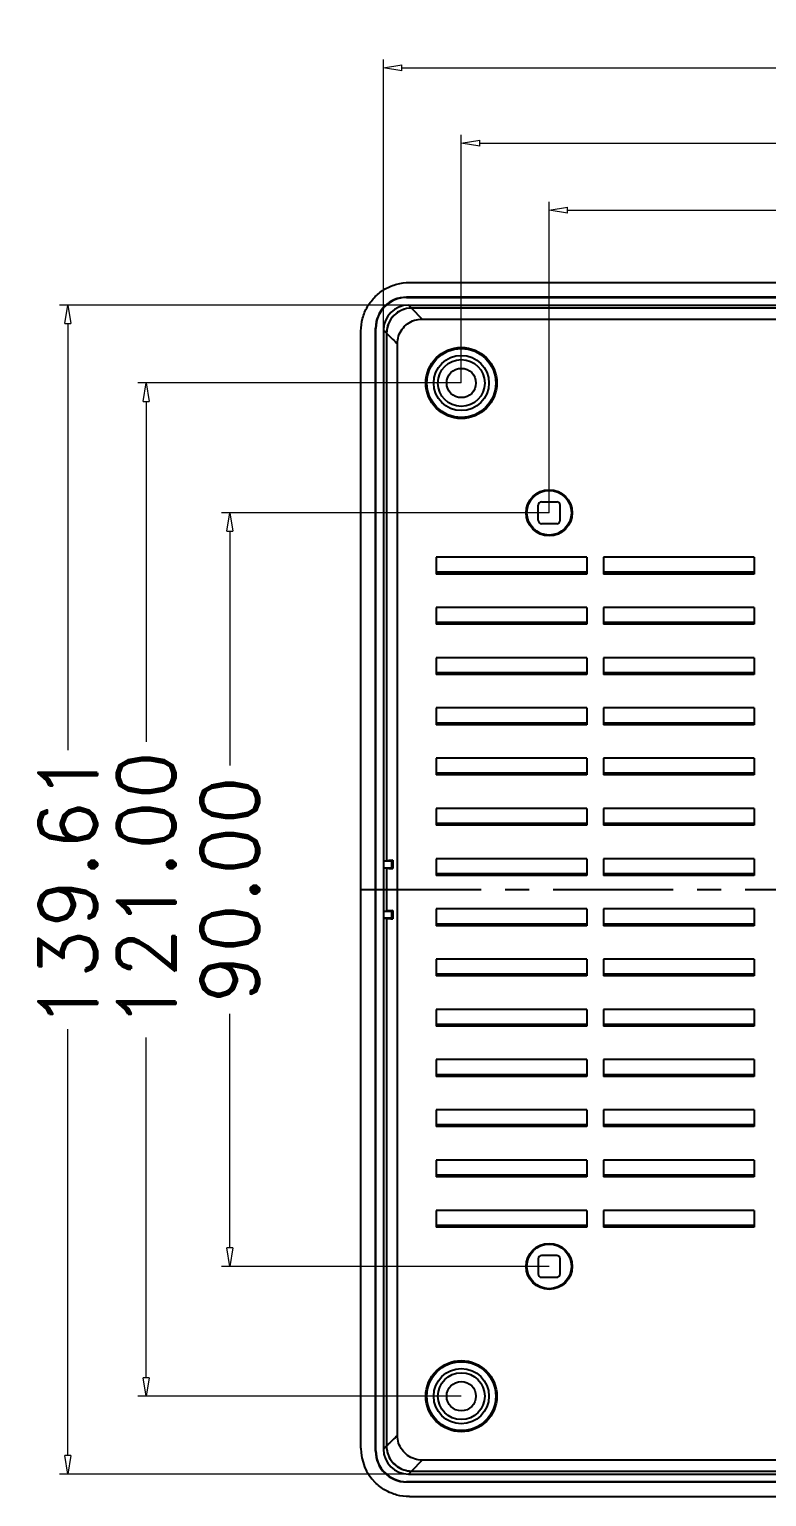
# Model space of a CAD drawing. Extents: x 3002 to 3805, y -1490 to -963.
# Drawn here: x 3548.5 to 3636.7, y -1331.7 to -1156.5 of the extents above; entities that cross this region are included whole.
import ezdxf

# ---------------------------------------------------------------- set-up
doc = ezdxf.new("R2010")
doc.units = 0
doc.header["$LTSCALE"] = 30.734
doc.header["$PDMODE"] = 3
doc.header["$PDSIZE"] = 0.3125
doc.linetypes.add('CENTER', pattern=[0.6, 0.375, -0.075, 0.075, -0.075])
doc.layers.get('0').update_dxf_attribs({"linetype": 'CONTINUOUS'})
doc.layers.get('Defpoints').update_dxf_attribs({"linetype": 'CONTINUOUS'})
doc.layers.add('dim', color=3, linetype='CONTINUOUS', lineweight=9)
doc.styles.add('LongTou', font='romand.shx', dxfattribs={"bigfont": 'whgdtxt.shx'})
doc.dimstyles.new('YanXiu', dxfattribs={"dimtxt": 7, "dimasz": 2.2, "dimexe": 1, "dimexo": 0, "dimgap": 0.66, "dimtad": 0, "dimzin": 1, "dimdsep": 46, "dimtxsty": 'LongTou', "dimblk": 'CLOSEDBLANK', "dimcen": 0, "dimclrd": 3, "dimclre": 3, "dimclrt": 7, "dimazin": 0, "dimtfac": 1, "dimtofl": 0, "dimtmove": 0, "dimatfit": 3, "dimldrblk": 'CLOSEDBLANK', "dimfxl": 1, "dimlwd": 5, "dimlwe": 5, "dimarcsym": 0})

# ---------------------------------------------------------------- blocks, each defined once
blk = doc.blocks.new('_ClosedBlank')
at = {"color": 0, "linetype": 'ByBlock', "lineweight": -2}
for p, q in [((-1, 0.167), (0, 0)), ((-1, 0.167), (-1, -0.167)), ((0, 0), (-1, -0.167))]:
    blk.add_line(p, q, dxfattribs=at)
blk = doc.blocks.new('*D21')
at = {"layer": 'Defpoints', "color": 0}
for p in [(3593.87, -1189.41), (3553.14, -1329.01), (3594.38, -1329.01)]:
    blk.add_point(p, dxfattribs=at)
at = {"layer": 'dim', "color": 3, "lineweight": 5}
for p, q in [((3593.87, -1189.41), (3552.14, -1189.41)), ((3553.14, -1191.61), (3553.14, -1242.55)), ((3553.14, -1326.81), (3553.14, -1275.87)), ((3594.38, -1329.01), (3552.14, -1329.01))]:
    blk.add_line(p, q, dxfattribs=at)
at = {"layer": 'dim', "color": 3, "lineweight": 5, "xscale": 2.2, "yscale": 2.2, "zscale": 2.2}
for p, rotation in [((3553.14, -1189.41), 90), ((3553.14, -1329.01), 270)]:
    blk.add_blockref('_ClosedBlank', p, dxfattribs=dict(at, rotation=rotation))
at = {"layer": 'dim', "color": 7, "insert": (3553.14, -1259.21), "char_height": 7, "attachment_point": 5, "rotation": 90, "style": 'LongTou'}
blk.add_mtext('139.61', dxfattribs=at)
blk = doc.blocks.new('*D19')
at = {"layer": 'Defpoints', "color": 0}
for p in [(3785.49, -1161.07), (3590.88, -1192.39), (3785.49, -1192.39)]:
    blk.add_point(p, dxfattribs=at)
at = {"layer": 'dim', "color": 3, "lineweight": 5}
for p, q in [((3590.88, -1192.39), (3590.88, -1160.07)), ((3593.08, -1161.07), (3671.52, -1161.07)), ((3783.29, -1161.07), (3704.84, -1161.07)), ((3785.49, -1192.39), (3785.49, -1160.07))]:
    blk.add_line(p, q, dxfattribs=at)
at = {"layer": 'dim', "color": 3, "lineweight": 5, "xscale": 2.2, "yscale": 2.2, "zscale": 2.2, "rotation": 180}
blk.add_blockref('_ClosedBlank', (3590.88, -1161.07), dxfattribs=at)
at = {"layer": 'dim', "color": 3, "lineweight": 5, "xscale": 2.2, "yscale": 2.2, "zscale": 2.2}
blk.add_blockref('_ClosedBlank', (3785.49, -1161.07), dxfattribs=at)
at = {"layer": 'dim', "color": 7, "insert": (3688.18, -1161.07), "char_height": 7, "attachment_point": 5, "style": 'LongTou'}
blk.add_mtext('194.61', dxfattribs=at)
blk = doc.blocks.new('*D15')
at = {"layer": 'Defpoints', "color": 0}
for p in [(3600.18, -1170.07), (3600.18, -1198.71), (3776.18, -1198.71)]:
    blk.add_point(p, dxfattribs=at)
at = {"layer": 'dim', "color": 3, "lineweight": 5}
for p, q in [((3600.18, -1198.71), (3600.18, -1169.07)), ((3602.38, -1170.07), (3670.52, -1170.07)), ((3773.98, -1170.07), (3705.84, -1170.07)), ((3776.18, -1198.71), (3776.18, -1169.07))]:
    blk.add_line(p, q, dxfattribs=at)
at = {"layer": 'dim', "color": 3, "lineweight": 5, "xscale": 2.2, "yscale": 2.2, "zscale": 2.2, "rotation": 180}
blk.add_blockref('_ClosedBlank', (3600.18, -1170.07), dxfattribs=at)
at = {"layer": 'dim', "color": 3, "lineweight": 5, "xscale": 2.2, "yscale": 2.2, "zscale": 2.2}
blk.add_blockref('_ClosedBlank', (3776.18, -1170.07), dxfattribs=at)
at = {"layer": 'dim', "color": 7, "insert": (3688.18, -1170.07), "char_height": 7, "attachment_point": 5, "style": 'LongTou'}
blk.add_mtext('176.00', dxfattribs=at)
blk = doc.blocks.new('*D14')
at = {"layer": 'Defpoints', "color": 0}
for p in [(3600.18, -1198.71), (3562.51, -1319.71), (3600.18, -1319.71)]:
    blk.add_point(p, dxfattribs=at)
at = {"layer": 'dim', "color": 3, "lineweight": 5}
for p, q in [((3600.18, -1198.71), (3561.51, -1198.71)), ((3562.51, -1200.91), (3562.51, -1241.55)), ((3562.51, -1317.51), (3562.51, -1276.87)), ((3600.18, -1319.71), (3561.51, -1319.71))]:
    blk.add_line(p, q, dxfattribs=at)
at = {"layer": 'dim', "color": 3, "lineweight": 5, "xscale": 2.2, "yscale": 2.2, "zscale": 2.2}
for p, rotation in [((3562.51, -1198.71), 90), ((3562.51, -1319.71), 270)]:
    blk.add_blockref('_ClosedBlank', p, dxfattribs=dict(at, rotation=rotation))
at = {"layer": 'dim', "color": 7, "insert": (3562.51, -1259.21), "char_height": 7, "attachment_point": 5, "rotation": 90, "style": 'LongTou'}
blk.add_mtext('121.00', dxfattribs=at)
blk = doc.blocks.new('*D13')
at = {"layer": 'Defpoints', "color": 0}
for p in [(3765.68, -1178.07), (3610.68, -1214.21), (3765.68, -1214.21)]:
    blk.add_point(p, dxfattribs=at)
at = {"layer": 'dim', "color": 3, "lineweight": 5}
for p, q in [((3610.68, -1214.21), (3610.68, -1177.07)), ((3765.68, -1214.21), (3765.68, -1177.07)), ((3612.88, -1178.07), (3670.52, -1178.07)), ((3763.48, -1178.07), (3705.84, -1178.07))]:
    blk.add_line(p, q, dxfattribs=at)
at = {"layer": 'dim', "color": 3, "lineweight": 5, "xscale": 2.2, "yscale": 2.2, "zscale": 2.2, "rotation": 180}
blk.add_blockref('_ClosedBlank', (3610.68, -1178.07), dxfattribs=at)
at = {"layer": 'dim', "color": 3, "lineweight": 5, "xscale": 2.2, "yscale": 2.2, "zscale": 2.2}
blk.add_blockref('_ClosedBlank', (3765.68, -1178.07), dxfattribs=at)
at = {"layer": 'dim', "color": 7, "insert": (3688.18, -1178.07), "char_height": 7, "attachment_point": 5, "style": 'LongTou'}
blk.add_mtext('155.00', dxfattribs=at)
blk = doc.blocks.new('*D12')
at = {"layer": 'Defpoints', "color": 0}
for p in [(3610.68, -1214.21), (3572.51, -1304.21), (3610.68, -1304.21)]:
    blk.add_point(p, dxfattribs=at)
at = {"layer": 'dim', "color": 3, "lineweight": 5}
for p, q in [((3610.68, -1214.21), (3571.51, -1214.21)), ((3572.51, -1216.41), (3572.51, -1244.38)), ((3572.51, -1302.01), (3572.51, -1274.04)), ((3610.68, -1304.21), (3571.51, -1304.21))]:
    blk.add_line(p, q, dxfattribs=at)
at = {"layer": 'dim', "color": 3, "lineweight": 5, "xscale": 2.2, "yscale": 2.2, "zscale": 2.2}
for p, rotation in [((3572.51, -1214.21), 90), ((3572.51, -1304.21), 270)]:
    blk.add_blockref('_ClosedBlank', p, dxfattribs=dict(at, rotation=rotation))
at = {"layer": 'dim', "color": 7, "insert": (3572.51, -1259.21), "char_height": 7, "attachment_point": 5, "rotation": 90, "style": 'LongTou'}
blk.add_mtext('90.00', dxfattribs=at)

msp = doc.modelspace()

# ---------------------------------------------------------------- linework, layer by layer
at = {"color": 7, "linetype": 'Continuous'}
for p, q in [((3593.976, -1186.711), (3782.392, -1186.711)), ((3593.649, -1188.496), (3593.649, -1188.461)), ((3782.719, -1188.461), (3593.649, -1188.461)), ((3593.649, -1188.496), (3782.719, -1188.496)), ((3593.867, -1189.407), (3594.234, -1189.769)), ((3593.867, -1189.407), (3782.501, -1189.407)), ((3684.757, -1189.769), (3594.234, -1189.769)), ((3594.236, -1189.769), (3595.511, -1191.075)), ((3595.511, -1191.075), (3780.857, -1191.075)), ((3588.184, -1325.919), (3588.184, -1192.503)), ((3589.934, -1326.263), (3589.934, -1192.158)), ((3589.934, -1192.158), (3589.969, -1192.193)), ((3589.969, -1326.228), (3589.969, -1192.193)), ((3590.88, -1192.394), (3590.88, -1326.028)), ((3591.242, -1192.76), (3590.88, -1192.394)), ((3591.242, -1192.76), (3591.242, -1255.783)), ((3592.548, -1324.384), (3592.548, -1194.037)), ((3609.384, -1215.111), (3609.384, -1213.311)), ((3609.784, -1212.911), (3611.584, -1212.911)), ((3611.984, -1215.111), (3611.984, -1213.311)), ((3611.584, -1215.511), (3609.784, -1215.511)), ((3597.184, -1219.521), (3597.184, -1221.521)), ((3615.184, -1219.521), (3597.184, -1219.521)), ((3615.184, -1219.521), (3615.184, -1221.521)), ((3617.184, -1219.521), (3617.184, -1221.521)), ((3635.184, -1219.521), (3617.184, -1219.521)), ((3635.184, -1219.521), (3635.184, -1221.521)), ((3615.184, -1221.321), (3597.184, -1221.321)), ((3635.184, -1221.321), (3617.184, -1221.321)), ((3615.184, -1221.41), (3597.184, -1221.41)), ((3615.184, -1221.521), (3597.184, -1221.521)), ((3635.184, -1221.41), (3617.184, -1221.41)), ((3635.184, -1221.521), (3617.184, -1221.521)), ((3597.184, -1225.521), (3597.184, -1227.521)), ((3615.184, -1225.521), (3597.184, -1225.521)), ((3615.184, -1225.521), (3615.184, -1227.521)), ((3617.184, -1225.521), (3617.184, -1227.521)), ((3635.184, -1225.521), (3617.184, -1225.521)), ((3635.184, -1225.521), (3635.184, -1227.521)), ((3615.184, -1227.321), (3597.184, -1227.321)), ((3615.184, -1227.41), (3597.184, -1227.41)), ((3615.184, -1227.521), (3597.184, -1227.521)), ((3635.184, -1227.321), (3617.184, -1227.321)), ((3635.184, -1227.41), (3617.184, -1227.41)), ((3635.184, -1227.521), (3617.184, -1227.521)), ((3597.184, -1231.521), (3597.184, -1233.521)), ((3615.184, -1231.521), (3597.184, -1231.521)), ((3615.184, -1231.521), (3615.184, -1233.521)), ((3617.184, -1231.521), (3617.184, -1233.521)), ((3635.184, -1231.521), (3617.184, -1231.521)), ((3635.184, -1231.521), (3635.184, -1233.521)), ((3615.184, -1233.321), (3597.184, -1233.321)), ((3615.184, -1233.41), (3597.184, -1233.41)), ((3615.184, -1233.521), (3597.184, -1233.521)), ((3635.184, -1233.321), (3617.184, -1233.321)), ((3635.184, -1233.41), (3617.184, -1233.41)), ((3635.184, -1233.521), (3617.184, -1233.521)), ((3597.184, -1237.521), (3597.184, -1239.521)), ((3615.184, -1237.521), (3597.184, -1237.521)), ((3615.184, -1237.521), (3615.184, -1239.521)), ((3617.184, -1237.521), (3617.184, -1239.521)), ((3635.184, -1237.521), (3617.184, -1237.521)), ((3635.184, -1237.521), (3635.184, -1239.521)), ((3615.184, -1239.321), (3597.184, -1239.321)), ((3615.184, -1239.41), (3597.184, -1239.41)), ((3615.184, -1239.521), (3597.184, -1239.521)), ((3635.184, -1239.321), (3617.184, -1239.321)), ((3635.184, -1239.41), (3617.184, -1239.41)), ((3635.184, -1239.521), (3617.184, -1239.521)), ((3597.184, -1243.521), (3597.184, -1245.521)), ((3615.184, -1243.521), (3597.184, -1243.521)), ((3615.184, -1243.521), (3615.184, -1245.521)), ((3617.184, -1243.521), (3617.184, -1245.521)), ((3635.184, -1243.521), (3617.184, -1243.521)), ((3635.184, -1243.521), (3635.184, -1245.521)), ((3615.184, -1245.321), (3597.184, -1245.321)), ((3615.184, -1245.41), (3597.184, -1245.41)), ((3615.184, -1245.521), (3597.184, -1245.521)), ((3635.184, -1245.321), (3617.184, -1245.321)), ((3635.184, -1245.41), (3617.184, -1245.41)), ((3635.184, -1245.521), (3617.184, -1245.521)), ((3597.184, -1249.521), (3597.184, -1251.521)), ((3615.184, -1249.521), (3597.184, -1249.521)), ((3615.184, -1249.521), (3615.184, -1251.521)), ((3617.184, -1249.521), (3617.184, -1251.521)), ((3635.184, -1249.521), (3617.184, -1249.521)), ((3635.184, -1249.521), (3635.184, -1251.521)), ((3615.184, -1251.321), (3597.184, -1251.321)), ((3615.184, -1251.41), (3597.184, -1251.41)), ((3615.184, -1251.521), (3597.184, -1251.521)), ((3635.184, -1251.321), (3617.184, -1251.321)), ((3635.184, -1251.41), (3617.184, -1251.41)), ((3635.184, -1251.521), (3617.184, -1251.521)), ((3591.242, -1255.783), (3590.88, -1255.817)), ((3590.88, -1255.817), (3590.933, -1255.826)), ((3590.933, -1256.595), (3590.933, -1255.826)), ((3591.865, -1255.826), (3590.933, -1255.826)), ((3591.98, -1255.711), (3591.865, -1255.826)), ((3591.865, -1256.595), (3591.865, -1255.826)), ((3591.98, -1255.711), (3591.98, -1256.711)), ((3597.184, -1255.521), (3597.184, -1257.521)), ((3615.184, -1255.521), (3597.184, -1255.521)), ((3615.184, -1255.521), (3615.184, -1257.521)), ((3617.184, -1255.521), (3617.184, -1257.521)), ((3635.184, -1255.521), (3617.184, -1255.521)), ((3635.184, -1255.521), (3635.184, -1257.521)), ((3590.933, -1256.595), (3590.88, -1256.604)), ((3590.88, -1256.604), (3591.242, -1256.638)), ((3590.933, -1256.595), (3591.865, -1256.595)), ((3591.242, -1256.638), (3591.242, -1261.783)), ((3591.98, -1256.711), (3591.865, -1256.595)), ((3615.184, -1257.321), (3597.184, -1257.321)), ((3615.184, -1257.41), (3597.184, -1257.41)), ((3615.184, -1257.521), (3597.184, -1257.521)), ((3635.184, -1257.321), (3617.184, -1257.321)), ((3635.184, -1257.41), (3617.184, -1257.41)), ((3635.184, -1257.521), (3617.184, -1257.521)), ((3597.184, -1261.521), (3597.184, -1263.521)), ((3615.184, -1261.521), (3597.184, -1261.521)), ((3615.184, -1261.521), (3615.184, -1263.521)), ((3617.184, -1261.521), (3617.184, -1263.521)), ((3635.184, -1261.521), (3617.184, -1261.521)), ((3635.184, -1261.521), (3635.184, -1263.521)), ((3591.242, -1261.783), (3590.88, -1261.817)), ((3590.88, -1261.817), (3590.933, -1261.826)), ((3590.933, -1262.595), (3590.88, -1262.604)), ((3590.88, -1262.604), (3591.242, -1262.638)), ((3590.933, -1262.595), (3590.933, -1261.826)), ((3591.865, -1261.826), (3590.933, -1261.826)), ((3590.933, -1262.595), (3591.865, -1262.595)), ((3591.242, -1262.638), (3591.242, -1325.661)), ((3591.98, -1261.711), (3591.865, -1261.826)), ((3591.865, -1262.595), (3591.865, -1261.826)), ((3591.98, -1262.711), (3591.865, -1262.595)), ((3591.98, -1261.711), (3591.98, -1262.711)), ((3615.184, -1263.321), (3597.184, -1263.321)), ((3615.184, -1263.41), (3597.184, -1263.41)), ((3635.184, -1263.321), (3617.184, -1263.321)), ((3635.184, -1263.41), (3617.184, -1263.41)), ((3615.184, -1263.521), (3597.184, -1263.521)), ((3635.184, -1263.521), (3617.184, -1263.521)), ((3597.184, -1267.521), (3597.184, -1269.521)), ((3615.184, -1267.521), (3597.184, -1267.521)), ((3615.184, -1267.521), (3615.184, -1269.521)), ((3617.184, -1267.521), (3617.184, -1269.521)), ((3635.184, -1267.521), (3617.184, -1267.521)), ((3635.184, -1267.521), (3635.184, -1269.521)), ((3615.184, -1269.321), (3597.184, -1269.321)), ((3615.184, -1269.41), (3597.184, -1269.41)), ((3615.184, -1269.521), (3597.184, -1269.521)), ((3635.184, -1269.321), (3617.184, -1269.321)), ((3635.184, -1269.41), (3617.184, -1269.41)), ((3635.184, -1269.521), (3617.184, -1269.521)), ((3597.184, -1273.521), (3597.184, -1275.521)), ((3615.184, -1273.521), (3597.184, -1273.521)), ((3615.184, -1273.521), (3615.184, -1275.521)), ((3617.184, -1273.521), (3617.184, -1275.521)), ((3635.184, -1273.521), (3617.184, -1273.521)), ((3635.184, -1273.521), (3635.184, -1275.521)), ((3615.184, -1275.321), (3597.184, -1275.321)), ((3615.184, -1275.41), (3597.184, -1275.41)), ((3615.184, -1275.521), (3597.184, -1275.521)), ((3635.184, -1275.321), (3617.184, -1275.321)), ((3635.184, -1275.41), (3617.184, -1275.41)), ((3635.184, -1275.521), (3617.184, -1275.521)), ((3597.184, -1279.521), (3597.184, -1281.521)), ((3615.184, -1279.521), (3597.184, -1279.521)), ((3615.184, -1279.521), (3615.184, -1281.521)), ((3617.184, -1279.521), (3617.184, -1281.521)), ((3635.184, -1279.521), (3617.184, -1279.521)), ((3635.184, -1279.521), (3635.184, -1281.521)), ((3615.184, -1281.321), (3597.184, -1281.321)), ((3615.184, -1281.41), (3597.184, -1281.41)), ((3615.184, -1281.521), (3597.184, -1281.521)), ((3635.184, -1281.321), (3617.184, -1281.321)), ((3635.184, -1281.41), (3617.184, -1281.41)), ((3635.184, -1281.521), (3617.184, -1281.521)), ((3597.184, -1285.521), (3597.184, -1287.521)), ((3615.184, -1285.521), (3597.184, -1285.521)), ((3615.184, -1285.521), (3615.184, -1287.521)), ((3617.184, -1285.521), (3617.184, -1287.521)), ((3635.184, -1285.521), (3617.184, -1285.521)), ((3635.184, -1285.521), (3635.184, -1287.521)), ((3615.184, -1287.321), (3597.184, -1287.321)), ((3615.184, -1287.41), (3597.184, -1287.41)), ((3615.184, -1287.521), (3597.184, -1287.521)), ((3635.184, -1287.321), (3617.184, -1287.321)), ((3635.184, -1287.41), (3617.184, -1287.41)), ((3635.184, -1287.521), (3617.184, -1287.521)), ((3597.184, -1291.521), (3597.184, -1293.521)), ((3615.184, -1291.521), (3597.184, -1291.521)), ((3615.184, -1291.521), (3615.184, -1293.521)), ((3617.184, -1291.521), (3617.184, -1293.521)), ((3635.184, -1291.521), (3617.184, -1291.521)), ((3635.184, -1291.521), (3635.184, -1293.521)), ((3615.184, -1293.321), (3597.184, -1293.321)), ((3615.184, -1293.41), (3597.184, -1293.41)), ((3615.184, -1293.521), (3597.184, -1293.521)), ((3635.184, -1293.321), (3617.184, -1293.321)), ((3635.184, -1293.41), (3617.184, -1293.41)), ((3635.184, -1293.521), (3617.184, -1293.521)), ((3597.184, -1297.521), (3597.184, -1299.521)), ((3615.184, -1297.521), (3597.184, -1297.521)), ((3615.184, -1297.521), (3615.184, -1299.521)), ((3617.184, -1297.521), (3617.184, -1299.521)), ((3635.184, -1297.521), (3617.184, -1297.521)), ((3635.184, -1297.521), (3635.184, -1299.521)), ((3615.184, -1299.321), (3597.184, -1299.321)), ((3615.184, -1299.41), (3597.184, -1299.41)), ((3615.184, -1299.521), (3597.184, -1299.521)), ((3635.184, -1299.321), (3617.184, -1299.321)), ((3635.184, -1299.41), (3617.184, -1299.41)), ((3635.184, -1299.521), (3617.184, -1299.521)), ((3609.384, -1303.311), (3609.384, -1305.111)), ((3611.584, -1302.911), (3609.784, -1302.911)), ((3611.984, -1305.111), (3611.984, -1303.311)), ((3609.784, -1305.511), (3611.584, -1305.511)), ((3589.969, -1326.228), (3589.934, -1326.263)), ((3590.88, -1326.028), (3591.242, -1325.661)), ((3595.51, -1327.347), (3594.236, -1328.652)), ((3780.857, -1327.347), (3595.511, -1327.347)), ((3782.736, -1329.961), (3593.632, -1329.961)), ((3593.649, -1329.961), (3593.649, -1329.926)), ((3782.719, -1329.926), (3593.649, -1329.926)), ((3594.234, -1328.652), (3593.867, -1329.014)), ((3593.867, -1329.014), (3782.501, -1329.014)), ((3594.234, -1328.652), (3684.757, -1328.652)), ((3593.984, -1331.711), (3782.384, -1331.711))]:
    msp.add_line(p, q, dxfattribs=at)
at = {"color": 1, "linetype": 'CENTER', "ltscale": 1.245672}
msp.add_line((3588.184, -1259.211), (3788.184, -1259.211), dxfattribs=at)
at = {"color": 7, "linetype": 'Continuous'}
for centre, radius in [((3600.184, -1198.711), 4.25), ((3600.184, -1198.711), 4.113), ((3600.184, -1198.711), 3.3), ((3600.184, -1198.711), 2.8), ((3600.184, -1198.711), 1.75), ((3610.684, -1214.211), 2.75), ((3610.684, -1214.211), 2.663), ((3610.684, -1304.211), 2.75), ((3610.684, -1304.211), 2.663), ((3600.184, -1319.711), 4.25), ((3600.184, -1319.711), 4.113), ((3600.184, -1319.711), 3.3), ((3600.184, -1319.711), 2.8), ((3600.184, -1319.711), 1.75)]:
    msp.add_circle(centre, radius, dxfattribs=at)
for centre, radius, start, end in [((3594.254, -1192.78), 3.012, 90.38121, 179.61877), ((3594.231, -1192.757), 2.988, 89.93853, 180.06145), ((3609.784, -1213.311), 0.4, 90, 180), ((3611.584, -1213.311), 0.4, 0, 90), ((3609.784, -1215.111), 0.4, 180, 270), ((3611.584, -1215.111), 0.4, 270, 0), ((3609.784, -1303.311), 0.4, 90, 180), ((3611.584, -1303.311), 0.4, 0, 90), ((3609.784, -1305.111), 0.4, 180, 270), ((3611.584, -1305.111), 0.4, 270, 0), ((3594.231, -1325.664), 2.988, 179.93954, 270.06048)]:
    msp.add_arc(centre, radius, start, end, dxfattribs=at)
for centre, major_axis, ratio, start_param, end_param in [((3593.636, -1192.163), (-2.619, 2.619), 0.9987828, -0.7847892, 0.7847892), ((3593.671, -1192.198), (-2.619, 2.619), 0.9987828, -0.7847892, 0.7847892), ((3593.893, -1192.42), (2.14, -2.14), 0.9912924, 2.3605673, 3.922618), ((3708.224, -1255.837), (117.143, 0), 0.0087269, 3.0176888, 3.0892328), ((3708.224, -1256.584), (117.143, 0), 0.0087269, -3.0892328, -3.0176888), ((3708.224, -1261.837), (117.143, 0), 0.0087269, 3.0176888, 3.0892328), ((3708.224, -1262.584), (117.143, 0), 0.0087269, -3.0892328, -3.0176888), ((3593.992, -1325.903), (4.112, 4.112), 0.9972647, -3.9256213, -3.1415927), ((3593.636, -1326.258), (-2.619, -2.619), 0.9987828, -0.7847892, 0.7847892), ((3593.671, -1326.224), (2.619, 2.619), 0.9987828, 2.3568035, 3.9263818), ((3593.893, -1326.001), (-2.14, -2.14), 0.9912924, -0.7810254, 0.7810254)]:
    msp.add_ellipse(centre, major_axis=major_axis, ratio=ratio, start_param=start_param, end_param=end_param, dxfattribs=at)
for points, start_tangent, end_tangent in [([(3588.184, -1192.511), (3588.384, -1190.994), (3588.968, -1189.591), (3589.89, -1188.396), (3591.088, -1187.481), (3592.482, -1186.906), (3593.984, -1186.711)], (0, 1), (1, 0.0000001)), ([(3592.548, -1194.037), (3592.693, -1193.113), (3593.112, -1192.289), (3593.761, -1191.639), (3594.585, -1191.221), (3595.511, -1191.075)], (-0.000024, 1), (1, 0.0000011)), ([(3591.242, -1192.763), (3591.531, -1193.046), (3591.966, -1193.471), (3592.548, -1194.037)], (0.7120238, -0.7021553), (0.7162748, -0.6978183)), ([(3592.548, -1324.384), (3591.967, -1324.951), (3591.531, -1325.375), (3591.242, -1325.659)], (-0.7165308, -0.6975555), (-0.7114128, -0.7027743)), ([(3595.511, -1327.347), (3594.586, -1327.201), (3593.763, -1326.783), (3593.113, -1326.133), (3592.694, -1325.31), (3592.548, -1324.384)], (-1, 0.0000126), (-0.0000574, 1)), ([(3591.242, -1325.661), (3591.393, -1326.582), (3591.82, -1327.414), (3592.48, -1328.075), (3593.312, -1328.502), (3594.234, -1328.652)], (0.0023143, -0.9999973), (0.9999971, -0.0024021)), ([(3593.984, -1331.711), (3592.481, -1331.515), (3591.081, -1330.936), (3589.879, -1330.015)], (-1, 0), (-0.7071068, 0.7071068))]:
    msp.add_spline(points, degree=3, dxfattribs=dict(at, start_tangent=start_tangent, end_tangent=end_tangent))

# ---------------------------------------------------------------- dimensions: what is measured, and where the dimension line sits
at = {"layer": 'dim'}
for base, p1, p2, picture, middle in [((3785.488, -1161.068), (3590.88, -1192.394), (3785.488, -1192.394), '*D19', (3688.184, -1161.068)), ((3600.184, -1170.068), (3776.184, -1198.711), (3600.184, -1198.711), '*D15', (3688.184, -1170.068))]:
    dim = msp.add_linear_dim(base=base, p1=p1, p2=p2, dimstyle='YanXiu', dxfattribs=at)
    dim.commit()
    dim.dimension.update_dxf_attribs({"geometry": picture, "text_midpoint": middle, "dimtype": 160})
dim = msp.add_linear_dim(base=(3765.684, -1178.068), p1=(3610.684, -1214.211), p2=(3765.684, -1214.211), dimstyle='YanXiu', dxfattribs=at)
dim.commit()
dim.dimension.update_dxf_attribs({"geometry": '*D13', "text_midpoint": (3688.184, -1178.068)})
for base, p1, p2, picture, middle in [((3553.138, -1329.014), (3593.867, -1189.407), (3594.38, -1329.014), '*D21', (3553.138, -1259.211)), ((3562.508, -1319.711), (3600.184, -1198.711), (3600.184, -1319.711), '*D14', (3562.508, -1259.211))]:
    dim = msp.add_linear_dim(base=base, p1=p1, p2=p2, angle=90, dimstyle='YanXiu', dxfattribs=at)
    dim.commit()
    dim.dimension.update_dxf_attribs({"geometry": picture, "text_midpoint": middle, "dimtype": 160})
dim = msp.add_linear_dim(base=(3572.507, -1304.211), p1=(3610.684, -1214.211), p2=(3610.684, -1304.211), angle=90, dimstyle='YanXiu', dxfattribs=at)
dim.commit()
dim.dimension.update_dxf_attribs({"geometry": '*D12', "text_midpoint": (3572.507, -1259.211)})

doc.saveas('drawing.dxf')
